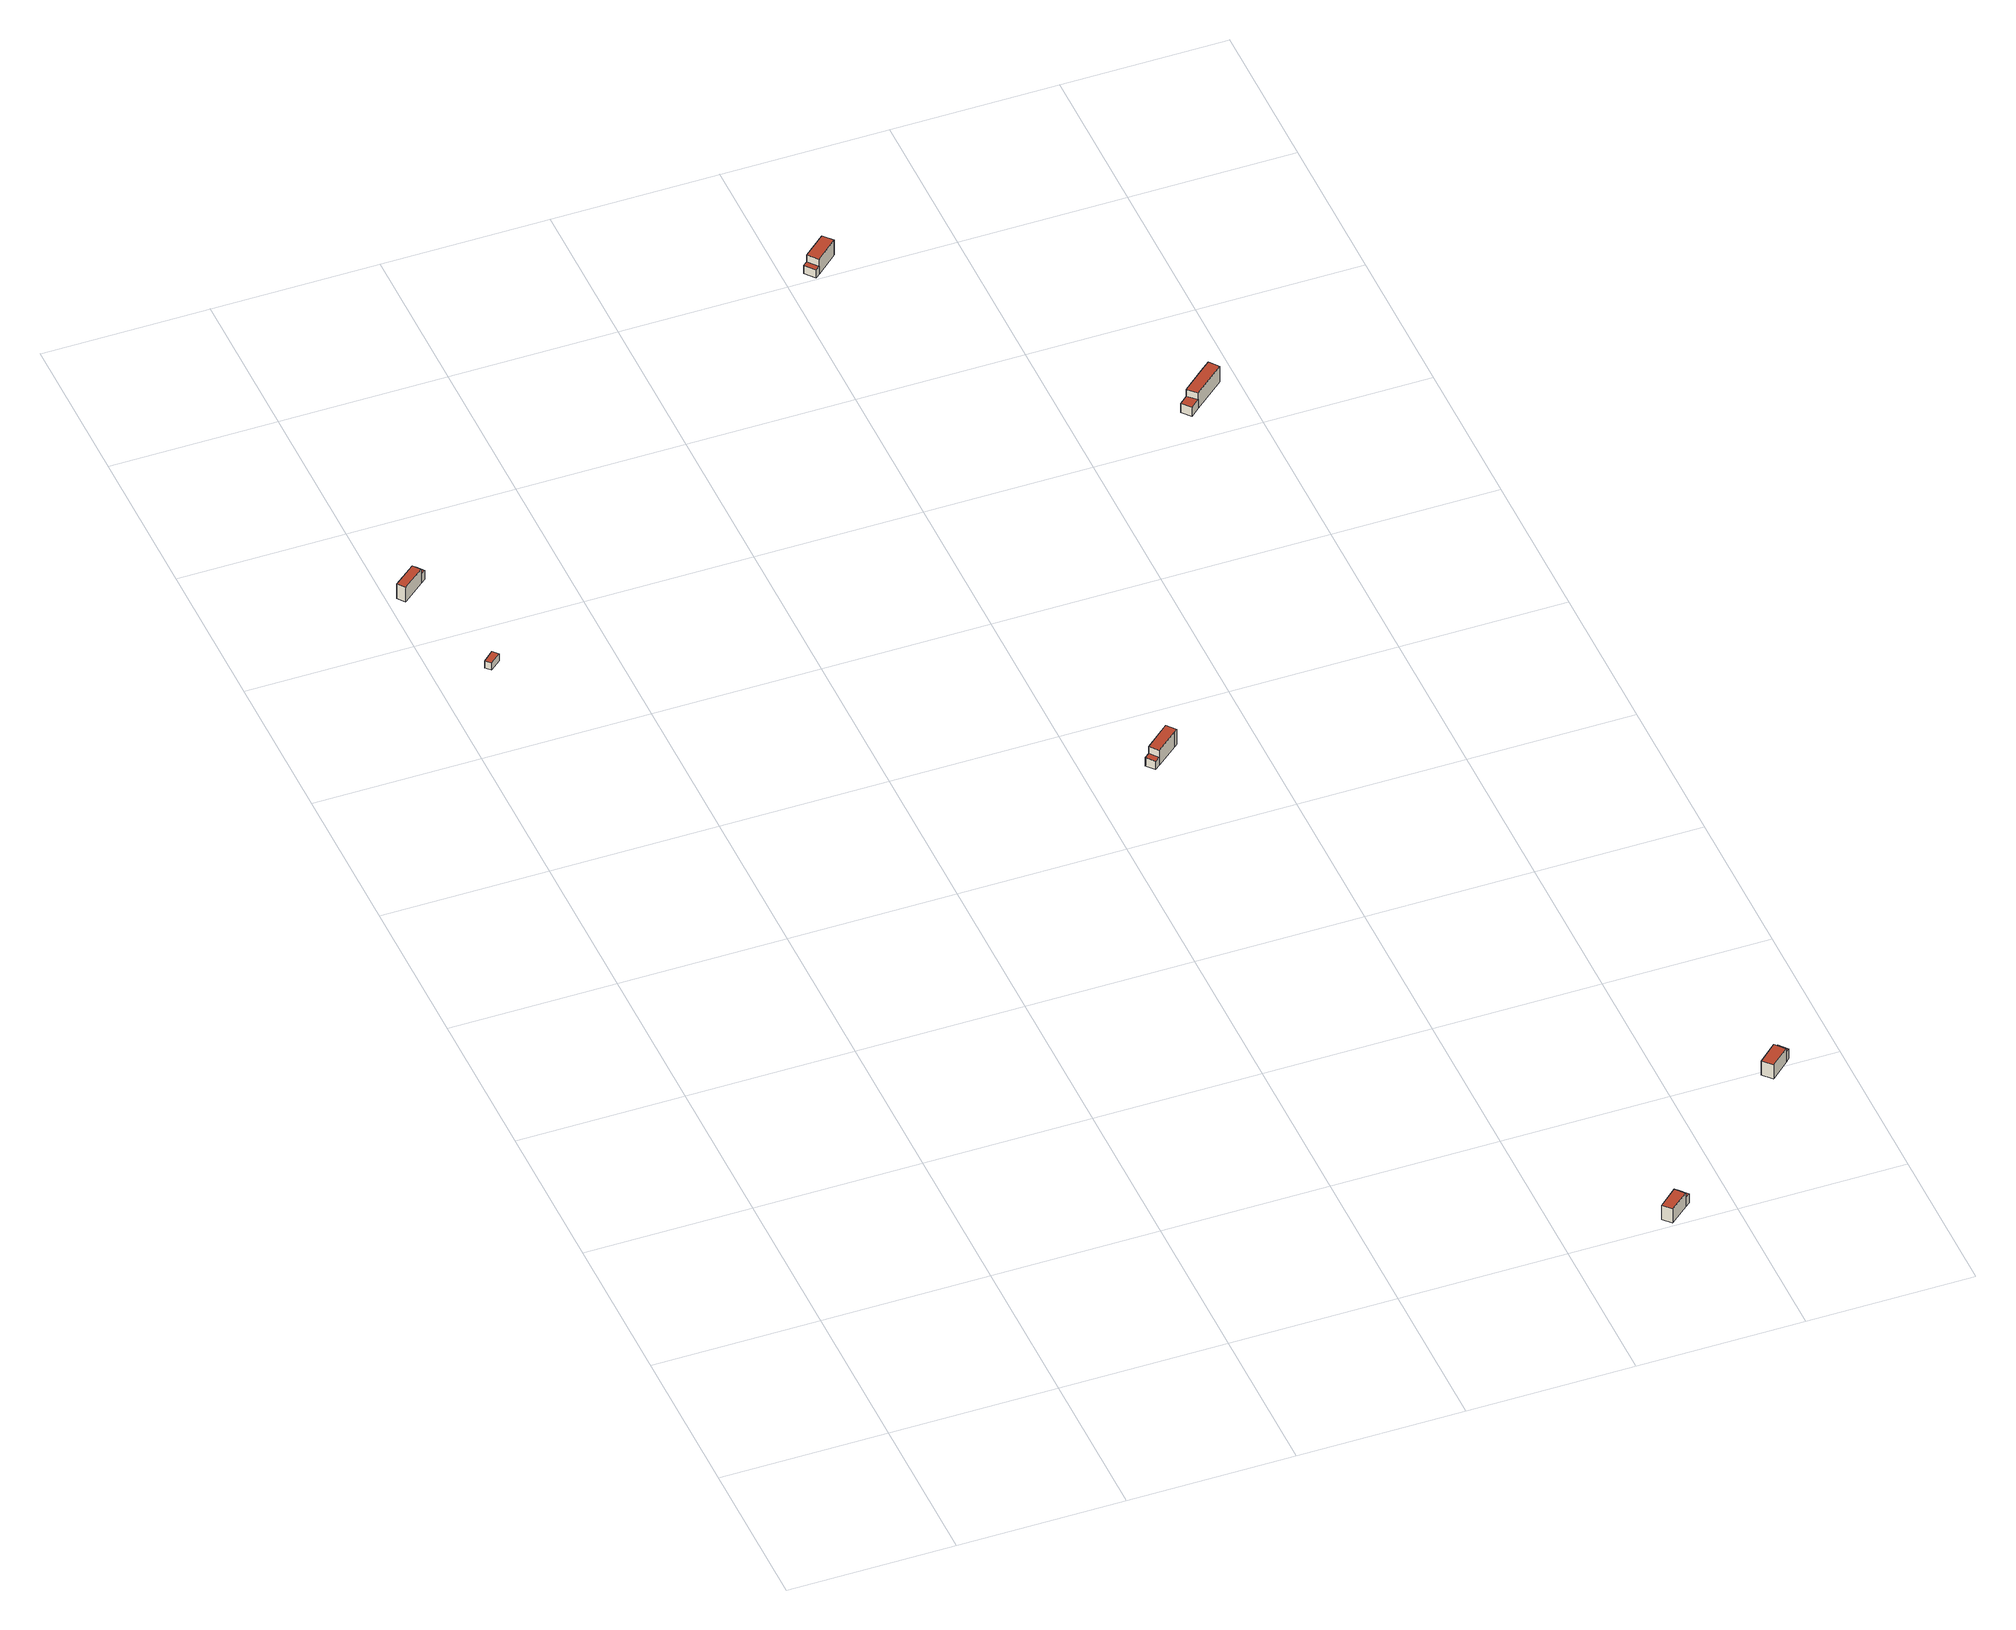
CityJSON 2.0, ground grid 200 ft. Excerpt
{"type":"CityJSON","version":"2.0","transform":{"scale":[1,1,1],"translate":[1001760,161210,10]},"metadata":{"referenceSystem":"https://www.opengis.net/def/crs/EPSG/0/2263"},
"CityObjects":{
"building1":{"type":"Building","attributes":{"name":"Bldg_2511020163","BIN":"3374870"},"geometry":[{"type":"MultiSurface","lod":"2","boundaries":[[[0,1,2,3]],[[4,5,6,7]],[[0,3,7,6]],[[1,0,6,5]],[[2,1,5,4]],[[3,2,4,7]]],"semantics":{"surfaces":[{"type":"RoofSurface","BIN":"3374870"},{"type":"GroundSurface"},{"type":"WallSurface"}],"values":[0,1,2,2,2,2]}}]},
"building2":{"type":"Building","attributes":{"name":"Bldg_2210008137","BIN":"3212924"},"geometry":[{"type":"MultiSurface","lod":"2","boundaries":[[[8,9,10,11]],[[12,13,14,15]],[[16,17,18,19,20,21]],[[13,8,11,14]],[[12,15,21,20]],[[13,12,20,19]],[[9,8,19,18]],[[10,9,18,17]],[[11,10,17,16]],[[15,14,16,21]]],"semantics":{"surfaces":[{"type":"RoofSurface","BIN":"3212924"},{"type":"GroundSurface"},{"type":"WallSurface"}],"values":[0,0,1,2,2,2,2,2,2,2]}}]},
"building3":{"type":"Building","attributes":{"name":"Bldg_2210018515","BIN":"3240018"},"geometry":[{"type":"MultiSurface","lod":"2","boundaries":[[[22,23,24,25]],[[26,27,28,29]],[[30,31,32,33,34,35]],[[27,22,25,28]],[[24,23,35,34]],[[25,24,34,33]],[[29,28,33,32]],[[26,29,32,31]],[[27,26,31,30]],[[23,22,30,35]]],"semantics":{"surfaces":[{"type":"RoofSurface","BIN":"3240018"},{"type":"GroundSurface"},{"type":"WallSurface"}],"values":[0,0,1,2,2,2,2,2,2,2]}}]},
"building4":{"type":"Building","attributes":{"name":"Bldg_2210011630","BIN":"3239053"},"geometry":[{"type":"MultiSurface","lod":"2","boundaries":[[[36,37,38,39]],[[40,41,42,43,44]],[[45,46,47,48,49,50,51]],[[39,42,41,36]],[[44,43,51,50]],[[40,44,50,49]],[[41,40,49,48]],[[37,36,48,47]],[[38,37,47,46]],[[39,38,46,45]],[[43,42,45,51]]],"semantics":{"surfaces":[{"type":"RoofSurface","BIN":"3239053"},{"type":"GroundSurface"},{"type":"WallSurface"}],"values":[0,0,1,2,2,2,2,2,2,2,2]}}]},
"building5":{"type":"Building","attributes":{"name":"Bldg_2210006285","BIN":"3240096"},"geometry":[{"type":"MultiSurface","lod":"2","boundaries":[[[52,53,54,55]],[[56,57,58,59]],[[60,61,62,63,64,65]],[[57,52,55,58]],[[56,59,65,64]],[[57,56,64,63]],[[53,52,63,62]],[[54,53,62,61]],[[55,54,61,60]],[[59,58,60,65]]],"semantics":{"surfaces":[{"type":"RoofSurface","BIN":"3240096"},{"type":"GroundSurface"},{"type":"WallSurface"}],"values":[0,0,1,2,2,2,2,2,2,2]}}]},
"building6":{"type":"Building","attributes":{"name":"Bldg_2210002950","BIN":"3213107"},"geometry":[{"type":"MultiSurface","lod":"2","boundaries":[[[66,67,68,69]],[[70,71,72,73]],[[74,75,76,77,78,79]],[[69,72,71,66]],[[70,73,79,78]],[[71,70,78,77]],[[67,66,77,76]],[[68,67,76,75]],[[69,68,75,74]],[[73,72,74,79]]],"semantics":{"surfaces":[{"type":"RoofSurface","BIN":"3213107"},{"type":"GroundSurface"},{"type":"WallSurface"}],"values":[0,0,1,2,2,2,2,2,2,2]}}]},
"building7":{"type":"Building","attributes":{"name":"Bldg_2210011212","BIN":"3239225"},"geometry":[{"type":"MultiSurface","lod":"2","boundaries":[[[80,81,82,83]],[[84,85,86,87,88]],[[89,90,91,92,93,94,95]],[[83,87,86,80]],[[82,81,95,94]],[[83,82,94,93]],[[88,87,93,92]],[[84,88,92,91]],[[85,84,91,90]],[[86,85,90,89]],[[81,80,89,95]]],"semantics":{"surfaces":[{"type":"RoofSurface","BIN":"3239225"},{"type":"GroundSurface"},{"type":"WallSurface"}],"values":[0,0,1,2,2,2,2,2,2,2,2]}}]}
},
"vertices":[
[63,1327,17],[76,1338,17],[70,1345,17],[57,1333,17],[70,1345,7],[76,1338,7],[63,1327,7],[57,1333,7],
[37,1497,28],[10,1475,28],[17,1466,28],[44,1488,28],[43,1502,20],[37,1497,20],[44,1488,20],[50,1493,20],[44,1488,7],[17,1466,7],[10,1475,7],[37,1497,7],[43,1502,7],[50,1493,7],
[939,35,22],[916,15,22],[925,5,22],[948,24,22],[945,40,15],[939,35,15],[948,24,15],[954,29,15],[939,35,2],[945,40,2],[954,29,2],[948,24,2],[925,5,2],[916,15,2],
[675,923,16],[669,918,16],[677,908,16],[683,913,16],[705,949,26],[675,923,26],[683,913,26],[710,935,26],[714,938,26],[683,913,4],[677,908,4],[669,918,4],[675,923,4],[705,949,4],[714,938,4],[710,935,4],
[1128,215,24],[1105,194,24],[1115,183,24],[1138,203,24],[1134,219,18],[1128,215,18],[1138,203,18],[1143,208,18],[1138,203,4],[1115,183,4],[1105,194,4],[1128,215,4],[1134,219,4],[1143,208,4],
[627,1812,20],[622,1808,20],[632,1796,20],[637,1800,20],[654,1835,30],[627,1812,30],[637,1800,30],[664,1824,30],[637,1800,8],[632,1796,8],[622,1808,8],[627,1812,8],[654,1835,8],[664,1824,8],
[931,1454,18],[921,1445,18],[930,1434,18],[941,1444,18],[970,1487,28],[958,1477,28],[931,1454,28],[941,1444,28],[979,1476,28],[931,1454,5],[958,1477,5],[970,1487,5],[979,1476,5],[941,1444,5],[930,1434,5],[921,1445,5]
]}
